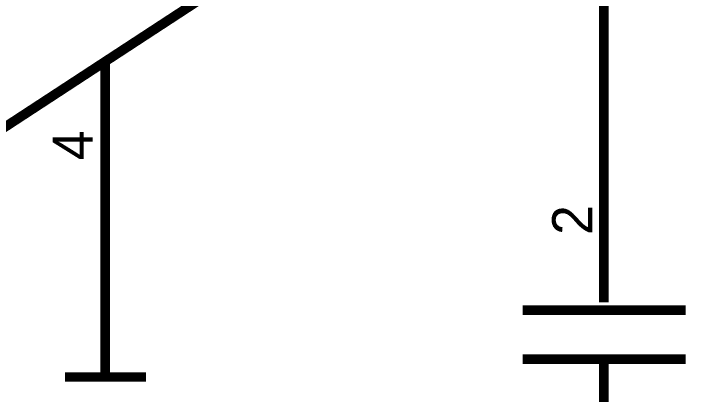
# Model space of a CAD drawing. Header units: millimetres. Extents: x 0 to 800, y 0 to 567.
# Drawn here: x 228.15 to 249.27, y 34.08 to 45.98 of the extents above; entities that cross this region are included whole.
import ezdxf

# ---------------------------------------------------------------- set-up
doc = ezdxf.new("R2010")
doc.units = ezdxf.units.MM
doc.layers.add('Sheet', color=255, linetype='Continuous')

msp = doc.modelspace()

# ---------------------------------------------------------------- linework, layer by layer
at = {"layer": 'Sheet', "const_width": 0.3}
for points in [[(225.023, 40.564), (236.491, 48.068)], [(246.571, 38.481), (246.571, 48.068)], [(231.003, 44.484), (231.003, 39.982)], [(231.003, 37.182), (231.003, 39.982)], [(246.571, 36.958), (246.571, 38.481)], [(231.003, 37.182), (231.003, 34.628)], [(246.571, 36.958), (246.571, 37.227)], [(244.039, 36.712), (249.124, 36.712)], [(244.039, 35.188), (249.124, 35.188)], [(246.571, 35.188), (246.571, 33.397)], [(246.571, 35.188), (246.571, 34.427)], [(229.749, 34.628), (232.28, 34.628)]]:
    msp.add_lwpolyline(points, dxfattribs=at)

# ---------------------------------------------------------------- texts
at = {"layer": 'Sheet'}
for s, p in [('4', (230.622, 41.393)), ('2', (246.212, 39.063))]:
    msp.add_text(s, height=1.254, rotation=90, dxfattribs=at).set_placement(p)

doc.saveas('drawing.dxf')
